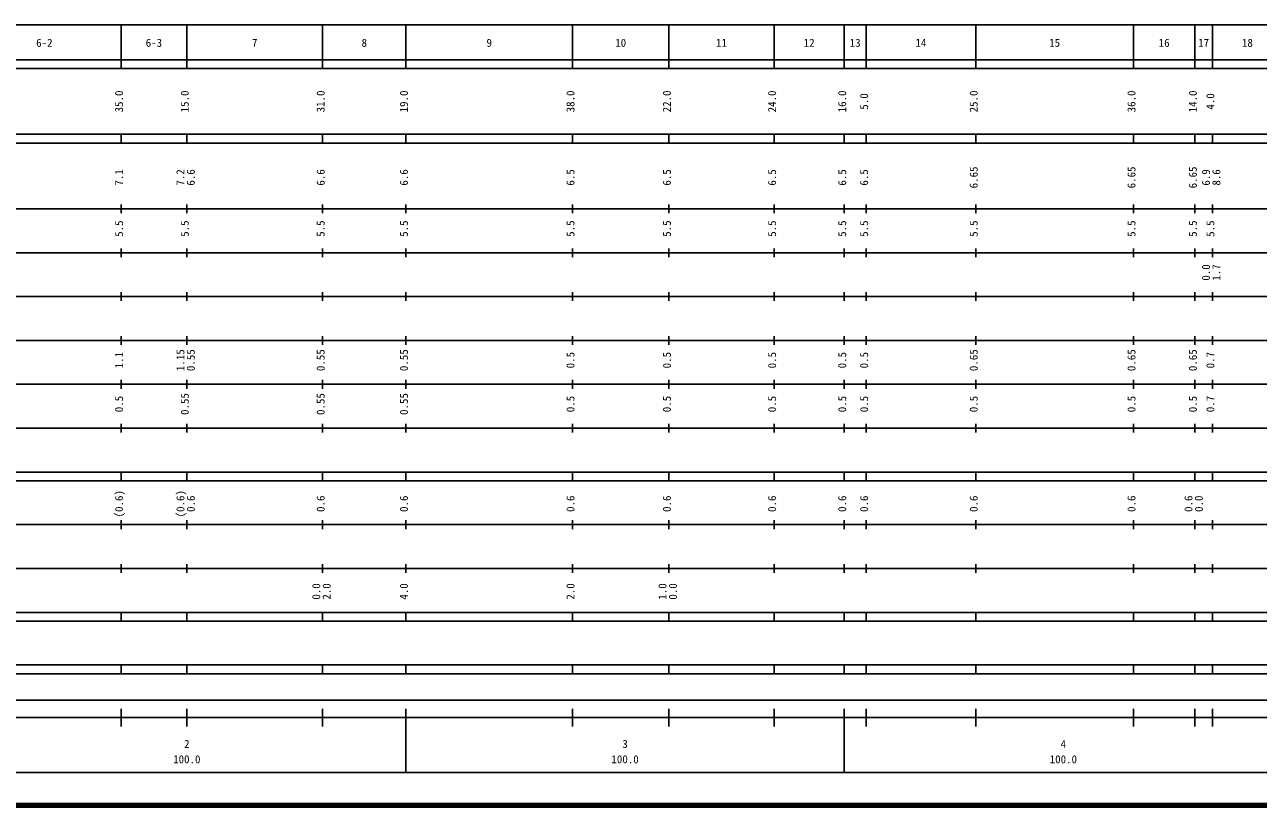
# Model space of a CAD drawing. Units: millimetres on the paper, enlarged 1000 times. Extents: x 40000 to 680000, y 20000 to 380000.
# Drawn here: x 181009 to 462486, y 20000 to 198000 of the extents above; entities that cross this region are included whole.
import ezdxf
from ezdxf.enums import TextEntityAlignment as Align

# ---------------------------------------------------------------- set-up
doc = ezdxf.new("R2010")
doc.units = ezdxf.units.MM
doc.header["$LTSCALE"] = 1000
doc.layers.add('M-TTL', color=2, linetype='Continuous', lineweight=140)
doc.layers.add('M-TTL-BAND', color=7, linetype='Continuous', lineweight=25)
doc.styles.add('ＭＳ ゴシック', font='')
doc.styles.get('ＭＳ ゴシック').set_extended_font_data('MS Gothic')

msp = doc.modelspace()

# ---------------------------------------------------------------- linework, layer by layer
at = {"layer": 'M-TTL'}
msp.add_line((40000, 20000), (680000, 20000), dxfattribs=at)
at = {"layer": 'M-TTL-BAND'}
for p, q in [((68000, 198000), (579000, 198000)), ((203000, 188000), (203000, 198000)), ((218000, 188000), (218000, 198000)), ((249000, 188000), (249000, 198000)), ((268000, 188000), (268000, 198000)), ((306000, 188000), (306000, 198000)), ((328000, 188000), (328000, 198000)), ((352000, 188000), (352000, 198000)), ((368000, 188000), (368000, 198000)), ((373000, 188000), (373000, 198000)), ((398000, 188000), (398000, 198000)), ((434000, 188000), (434000, 198000)), ((448000, 188000), (448000, 198000)), ((452000, 188000), (452000, 198000)), ((40000, 190000), (579000, 190000)), ((40000, 188000), (579000, 188000)), ((40000, 173000), (579000, 173000)), ((203000, 171000), (203000, 173000)), ((218000, 171000), (218000, 173000)), ((249000, 171000), (249000, 173000)), ((268000, 171000), (268000, 173000)), ((306000, 171000), (306000, 173000)), ((328000, 171000), (328000, 173000)), ((352000, 171000), (352000, 173000)), ((368000, 171000), (368000, 173000)), ((373000, 171000), (373000, 173000)), ((398000, 171000), (398000, 173000)), ((434000, 171000), (434000, 173000)), ((448000, 171000), (448000, 173000)), ((452000, 171000), (452000, 173000)), ((40000, 171000), (579000, 171000)), ((40000, 156000), (579000, 156000)), ((203000, 155000), (203000, 157000)), ((218000, 155000), (218000, 157000)), ((249000, 155000), (249000, 157000)), ((268000, 155000), (268000, 157000)), ((306000, 155000), (306000, 157000)), ((328000, 155000), (328000, 157000)), ((352000, 155000), (352000, 157000)), ((368000, 155000), (368000, 157000)), ((373000, 155000), (373000, 157000)), ((398000, 155000), (398000, 157000)), ((434000, 155000), (434000, 157000)), ((448000, 155000), (448000, 157000)), ((452000, 155000), (452000, 157000)), ((203000, 145000), (203000, 147000)), ((218000, 145000), (218000, 147000)), ((249000, 145000), (249000, 147000)), ((268000, 145000), (268000, 147000)), ((306000, 145000), (306000, 147000)), ((328000, 145000), (328000, 147000)), ((352000, 145000), (352000, 147000)), ((368000, 145000), (368000, 147000)), ((373000, 145000), (373000, 147000)), ((398000, 145000), (398000, 147000)), ((434000, 145000), (434000, 147000)), ((448000, 145000), (448000, 147000)), ((452000, 145000), (452000, 147000)), ((46000, 146000), (579000, 146000)), ((52000, 136000), (579000, 136000)), ((203000, 135000), (203000, 137000)), ((218000, 135000), (218000, 137000)), ((249000, 135000), (249000, 137000)), ((268000, 135000), (268000, 137000)), ((306000, 135000), (306000, 137000)), ((328000, 135000), (328000, 137000)), ((352000, 135000), (352000, 137000)), ((368000, 135000), (368000, 137000)), ((373000, 135000), (373000, 137000)), ((398000, 135000), (398000, 137000)), ((434000, 135000), (434000, 137000)), ((448000, 135000), (448000, 137000)), ((452000, 135000), (452000, 137000)), ((203000, 125000), (203000, 127000)), ((218000, 125000), (218000, 127000)), ((249000, 125000), (249000, 127000)), ((268000, 125000), (268000, 127000)), ((306000, 125000), (306000, 127000)), ((328000, 125000), (328000, 127000)), ((352000, 125000), (352000, 127000)), ((368000, 125000), (368000, 127000)), ((373000, 125000), (373000, 127000)), ((398000, 125000), (398000, 127000)), ((434000, 125000), (434000, 127000)), ((448000, 125000), (448000, 127000)), ((452000, 125000), (452000, 127000)), ((46000, 126000), (579000, 126000)), ((52000, 116000), (579000, 116000)), ((203000, 115000), (203000, 117000)), ((218000, 115000), (218000, 117000)), ((249000, 115000), (249000, 117000)), ((268000, 115000), (268000, 117000)), ((306000, 115000), (306000, 117000)), ((328000, 115000), (328000, 117000)), ((352000, 115000), (352000, 117000)), ((368000, 115000), (368000, 117000)), ((373000, 115000), (373000, 117000)), ((398000, 115000), (398000, 117000)), ((434000, 115000), (434000, 117000)), ((448000, 115000), (448000, 117000)), ((452000, 115000), (452000, 117000)), ((203000, 105000), (203000, 107000)), ((218000, 105000), (218000, 107000)), ((249000, 105000), (249000, 107000)), ((268000, 105000), (268000, 107000)), ((306000, 105000), (306000, 107000)), ((328000, 105000), (328000, 107000)), ((352000, 105000), (352000, 107000)), ((368000, 105000), (368000, 107000)), ((373000, 105000), (373000, 107000)), ((398000, 105000), (398000, 107000)), ((434000, 105000), (434000, 107000)), ((448000, 105000), (448000, 107000)), ((452000, 105000), (452000, 107000)), ((46000, 106000), (579000, 106000)), ((40000, 96000), (579000, 96000)), ((203000, 94000), (203000, 96000)), ((218000, 94000), (218000, 96000)), ((249000, 94000), (249000, 96000)), ((268000, 94000), (268000, 96000)), ((306000, 94000), (306000, 96000)), ((328000, 94000), (328000, 96000)), ((352000, 94000), (352000, 96000)), ((368000, 94000), (368000, 96000)), ((373000, 94000), (373000, 96000)), ((398000, 94000), (398000, 96000)), ((434000, 94000), (434000, 96000)), ((448000, 94000), (448000, 96000)), ((452000, 94000), (452000, 96000)), ((40000, 94000), (579000, 94000)), ((203000, 83000), (203000, 85000)), ((218000, 83000), (218000, 85000)), ((249000, 83000), (249000, 85000)), ((268000, 83000), (268000, 85000)), ((306000, 83000), (306000, 85000)), ((328000, 83000), (328000, 85000)), ((352000, 83000), (352000, 85000)), ((368000, 83000), (368000, 85000)), ((373000, 83000), (373000, 85000)), ((398000, 83000), (398000, 85000)), ((434000, 83000), (434000, 85000)), ((448000, 83000), (448000, 85000)), ((452000, 83000), (452000, 85000)), ((49000, 84000), (579000, 84000)), ((40000, 74000), (579000, 74000)), ((203000, 73000), (203000, 75000)), ((218000, 73000), (218000, 75000)), ((249000, 73000), (249000, 75000)), ((268000, 73000), (268000, 75000)), ((306000, 73000), (306000, 75000)), ((328000, 73000), (328000, 75000)), ((352000, 73000), (352000, 75000)), ((368000, 73000), (368000, 75000)), ((373000, 73000), (373000, 75000)), ((398000, 73000), (398000, 75000)), ((434000, 73000), (434000, 75000)), ((448000, 73000), (448000, 75000)), ((452000, 73000), (452000, 75000)), ((40000, 64000), (579000, 64000)), ((40000, 62000), (579000, 62000)), ((203000, 62000), (203000, 64000)), ((218000, 62000), (218000, 64000)), ((249000, 62000), (249000, 64000)), ((268000, 62000), (268000, 64000)), ((306000, 62000), (306000, 64000)), ((328000, 62000), (328000, 64000)), ((352000, 62000), (352000, 64000)), ((368000, 62000), (368000, 64000)), ((373000, 62000), (373000, 64000)), ((398000, 62000), (398000, 64000)), ((434000, 62000), (434000, 64000)), ((448000, 62000), (448000, 64000)), ((452000, 62000), (452000, 64000)), ((40000, 52000), (579000, 52000)), ((203000, 50000), (203000, 52000)), ((218000, 50000), (218000, 52000)), ((249000, 50000), (249000, 52000)), ((268000, 50000), (268000, 52000)), ((306000, 50000), (306000, 52000)), ((328000, 50000), (328000, 52000)), ((352000, 50000), (352000, 52000)), ((368000, 50000), (368000, 52000)), ((373000, 50000), (373000, 52000)), ((398000, 50000), (398000, 52000)), ((434000, 50000), (434000, 52000)), ((448000, 50000), (448000, 52000)), ((452000, 50000), (452000, 52000)), ((40000, 50000), (579000, 50000)), ((71000, 44000), (565000, 44000)), ((40000, 40000), (579000, 40000)), ((203000, 38000), (203000, 42000)), ((218000, 38000), (218000, 42000)), ((249000, 38000), (249000, 42000)), ((268000, 27500), (268000, 42000)), ((306000, 38000), (306000, 42000)), ((328000, 38000), (328000, 42000)), ((352000, 38000), (352000, 42000)), ((368000, 27500), (368000, 42000)), ((373000, 38000), (373000, 42000)), ((398000, 38000), (398000, 42000)), ((434000, 38000), (434000, 42000)), ((448000, 38000), (448000, 42000)), ((452000, 38000), (452000, 42000)), ((68000, 27500), (579000, 27500))]:
    msp.add_line(p, q, dxfattribs=at)

# ---------------------------------------------------------------- texts
at = {"layer": 'M-TTL-BAND', "style": 'ＭＳ ゴシック'}
for s, p in [('6-2', (185500, 192405)), ('6-3', (210500, 192405)), ('7', (233500, 192405)), ('8', (258500, 192405)), ('9', (287000, 192405)), ('10', (317000, 192405)), ('11', (340000, 192405)), ('12', (360000, 192405)), ('13', (370500, 192405)), ('14', (385500, 192405)), ('15', (416000, 192405)), ('16', (441000, 192405)), ('17', (450000, 192405)), ('18', (460000, 192405)), ('2', (218000, 32523)), ('3', (318000, 32523)), ('4', (418000, 32523)), ('100.0', (218000, 29033)), ('100.0', (318000, 29033)), ('100.0', (418000, 29033))]:
    msp.add_text(s, height=1833, dxfattribs=at).set_placement(p, align=Align.BOTTOM_CENTER)
for s, p in [('35.0', (204000, 180500)), ('15.0', (219000, 180500)), ('31.0', (250000, 180500)), ('19.0', (269000, 180500)), ('38.0', (307000, 180500)), ('22.0', (329000, 180500)), ('24.0', (353000, 180500)), ('16.0', (369000, 180500)), ('5.0', (374000, 180500)), ('25.0', (399000, 180500)), ('36.0', (435000, 180500)), ('14.0', (449000, 180500)), ('4.0', (453000, 180500)), ('7.1', (204000, 163174)), ('7.2', (218000, 163174)), ('6.6', (220370, 163174)), ('6.6', (250000, 163174)), ('6.6', (269000, 163174)), ('6.5', (307000, 163174)), ('6.5', (329000, 163174)), ('6.5', (353000, 163174)), ('6.5', (369000, 163174)), ('6.5', (374000, 163174)), ('6.65', (399000, 163174)), ('6.65', (435000, 163174)), ('6.65', (449000, 163174)), ('6.9', (452000, 163174)), ('8.6', (454370, 163174)), ('5.5', (204000, 151500)), ('5.5', (219000, 151500)), ('5.5', (250000, 151500)), ('5.5', (269000, 151500)), ('5.5', (307000, 151500)), ('5.5', (329000, 151500)), ('5.5', (353000, 151500)), ('5.5', (369000, 151500)), ('5.5', (374000, 151500)), ('5.5', (399000, 151500)), ('5.5', (435000, 151500)), ('5.5', (449000, 151500)), ('5.5', (453000, 151500)), ('0.0', (452000, 141500)), ('1.7', (454370, 141500)), ('1.1', (204000, 121500)), ('1.15', (218000, 121500)), ('0.55', (220370, 121500)), ('0.55', (250000, 121500)), ('0.55', (269000, 121500)), ('0.5', (307000, 121500)), ('0.5', (329000, 121500)), ('0.5', (353000, 121500)), ('0.5', (369000, 121500)), ('0.5', (374000, 121500)), ('0.65', (399000, 121500)), ('0.65', (435000, 121500)), ('0.65', (449000, 121500)), ('0.7', (453000, 121500)), ('0.5', (204000, 111500)), ('0.55', (219000, 111500)), ('0.55', (250000, 111500)), ('0.55', (269000, 111500)), ('0.5', (307000, 111500)), ('0.5', (329000, 111500)), ('0.5', (353000, 111500)), ('0.5', (369000, 111500)), ('0.5', (374000, 111500)), ('0.5', (399000, 111500)), ('0.5', (435000, 111500)), ('0.5', (449000, 111500)), ('0.7', (453000, 111500)), ('(0.6)', (204000, 88764)), ('(0.6)', (218000, 88764)), ('0.6', (220370, 88764)), ('0.6', (250000, 88764)), ('0.6', (269000, 88764)), ('0.6', (307000, 88764)), ('0.6', (329000, 88764)), ('0.6', (353000, 88764)), ('0.6', (369000, 88764)), ('0.6', (374000, 88764)), ('0.6', (399000, 88764)), ('0.6', (435000, 88764)), ('0.6', (448000, 88764)), ('0.0', (450370, 88764)), ('0.0', (249000, 68764)), ('2.0', (251370, 68764)), ('4.0', (269000, 68764)), ('2.0', (307000, 68764)), ('1.0', (328000, 68764)), ('0.0', (330370, 68764))]:
    msp.add_text(s, height=1833, rotation=90, dxfattribs=at).set_placement(p, align=Align.BOTTOM_CENTER)

doc.saveas('drawing.dxf')
